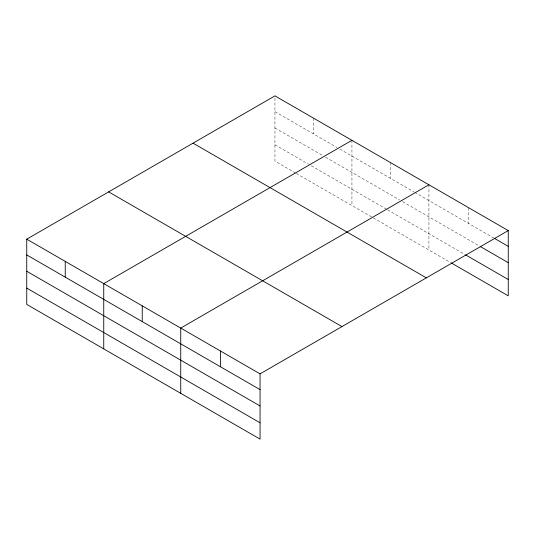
<?xml version="1.0" encoding="UTF-8"?>
<svg xmlns="http://www.w3.org/2000/svg" width="535" height="535" viewBox="0 0 535 535"><rect width="100%" height="100%" fill="white"/><g stroke="black" fill="none" stroke-linecap="round" stroke-linejoin="round"><path stroke-width="0.4" stroke-dasharray="2.67 2.01" d="M274.943 111.641L336.963 147.453M339.812 149.098L413.956 191.898M414.665 192.312L493.825 238.015M274.943 127.972L322.705 155.551M325.554 157.196L399.698 200.003M402.547 201.648L479.407 246.02M274.943 144.798L308.448 164.145M311.296 165.79L386.865 209.419M387.581 209.827L464.982 254.52M295.614 173.066L274.943 161.129L274.943 95.879M296.33 173.48L372.607 217.518M373.323 217.926L450.557 262.524M468.586 207.68L468.586 223.443M428.923 184.782L428.923 250.032M390.43 162.553L390.43 178.315M351.936 140.331L351.936 205.58M313.436 118.101L313.436 133.87"/><path stroke-width="0.8" d="M26.75 239.172L260.057 373.871L260.057 439.121L26.75 304.422L26.75 239.172L274.943 95.879L508.25 230.578L508.25 295.828L451.279 262.939M351.936 140.331L103.743 283.624L103.743 348.873M428.923 184.782L180.736 328.075L180.736 393.325M260.057 373.871L508.25 230.578M494.547 238.429L508.25 246.341M480.122 246.434L508.25 262.672M465.704 254.934L508.25 279.497M193.041 143.166L426.348 277.866M108.652 191.884L341.959 326.584M26.75 254.934L260.057 389.634M26.75 271.265L260.057 405.965M26.75 288.091L260.057 422.79M220.393 350.973L220.393 366.736M142.236 305.846L142.236 321.609M65.243 261.394L65.243 277.157"/></g></svg>
